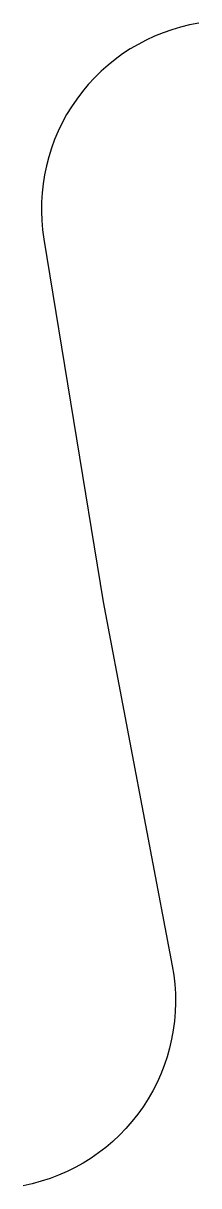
# Model space of a CAD drawing. Extents: x -0.16 to 0.21, y -1.24 to 1.23.
import ezdxf

# ---------------------------------------------------------------- set-up
doc = ezdxf.new("R2010")
doc.units = 0
doc.header["$LTSCALE"] = 5
doc.header["$MEASUREMENT"] = 0
doc.layers.get('0').update_dxf_attribs({"linetype": 'CONTINUOUS'})

msp = doc.modelspace()

# ---------------------------------------------------------------- linework, layer by layer
msp.add_lwpolyline([(0.2109, 1.2314, 0.414214), (-0.1193, 0.7721), (0.007, 0), (0.1542, -0.7745, -0.414214), (-0.1634, -1.2425)], format="xyb")

doc.saveas('drawing.dxf')
